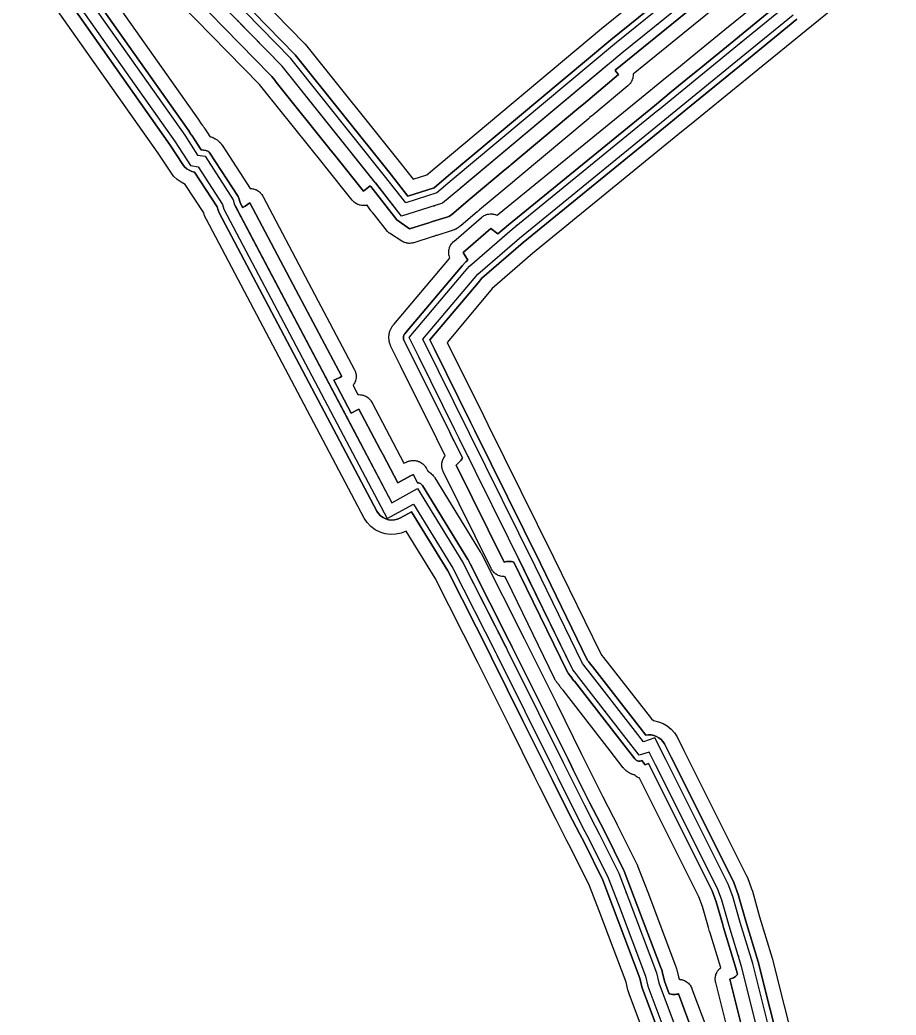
# Model space of a CAD drawing. Header units: inches. Extents: x 87989 to 118156, y 435697 to 451526.
# Drawn here: x 92624.7 to 92927.4, y 437297.8 to 437641.6 of the extents above; entities that cross this region are included whole.
import ezdxf

# ---------------------------------------------------------------- set-up
doc = ezdxf.new("R2010")
doc.units = ezdxf.units.IN
doc.header["$MEASUREMENT"] = 0
for name, color, linetype, true_color in [('As_waterkering_BWK', 7, 'Continuous', 0x7b8981), ('Beschermingszone_BWK', 7, 'Continuous', 0xcf890d), ('Grens_bebouwingsvrije_zone_BWK', 7, 'Continuous', 0x6789ae), ('Kernzone_BWK', 7, 'Continuous', 0xcb89af), ('Kunstwerken_BWK', 7, 'Continuous', 0xc78952), ('Referentiepunten_BWK', 7, 'Continuous', 0x178980)]:
    doc.layers.add(name, color=color, linetype=linetype, true_color=true_color)

msp = doc.modelspace()

# ---------------------------------------------------------------- linework, layer by layer
at = {"layer": 'As_waterkering_BWK'}
for points in [[(92911.0723, 437693.4834), (92832.6232, 437630.1156), (92776.6637, 437583.2842), (92770.7255, 437578.2487), (92756.538, 437573.765), (92747.5595, 437585.2686), (92715.2802, 437625.6176), (92657.7574, 437684.5241)], [(92633.71, 437669.72), (92681.6419, 437601.7254), (92686.0437, 437594.9259), (92688.6671, 437594.5071), (92698.4053, 437579.4782), (92698.876, 437577.728), (92753.248, 437474.8048), (92762.102, 437479.6641), (92777.7776, 437454.1392), (92792.6462, 437424.7638), (92793.0237, 437424.0093), (92803.875, 437402.148), (92812.3764, 437385.0191), (92814.07, 437381.58), (92819.726, 437370.282), (92823.463, 437363.036), (92824.82, 437360.41), (92831.56, 437346.81), (92835.07, 437337.69), (92844.6587, 437312.315), (92845.446, 437308.9083), (92864.6843, 437257.4991)], [(92886.7733, 437263.552), (92874.0061, 437314.5006), (92869.7, 437328.56), (92867.1498, 437337.5097), (92865.6909, 437341.448), (92844.2955, 437384.2292), (92842.0586, 437388.634), (92838.6852, 437387.5095), (92834.1898, 437393.336), (92817.8, 437414.41), (92817.072, 437415.271), (92816.42, 437416.19), (92815.7, 437417.09), (92799.1444, 437451.1025), (92776.4696, 437496.9785), (92774.973, 437500), (92762.506, 437525.173), (92759.18, 437531.89), (92778.464, 437554.69), (92780.0325, 437556.545), (92794.7433, 437569.3001), (92845.118, 437610.395), (92845.138, 437610.411), (92850.942, 437615.147), (92872.6307, 437632.8401), (92889.3293, 437646.4783)]]:
    msp.add_lwpolyline(points, dxfattribs=at)
at = {"layer": 'Beschermingszone_BWK'}
for points in [[(92639.707, 437673.3633), (92686.3105, 437607.2539), (92687.377, 437605.7383), (92687.4063, 437605.6992), (92687.4805, 437605.5859), (92687.5039, 437605.5508), (92687.7637, 437605.1484), (92687.8574, 437605.0508), (92687.9063, 437604.9961), (92688.0117, 437604.8633), (92688.1602, 437604.6719), (92688.2305, 437604.5742), (92688.2852, 437604.4922), (92688.3477, 437604.4023), (92688.3926, 437604.3359), (92688.4941, 437604.1719), (92688.5449, 437604.0898), (92688.6055, 437603.9766), (92689.4766, 437602.5977), (92690.3066, 437601.3047), (92690.5527, 437601.2422), (92690.584, 437601.2344), (92690.7461, 437601.1875), (92691.1426, 437601.0469), (92691.2852, 437600.9961), (92691.3359, 437600.9727), (92691.6387, 437600.8398), (92691.7363, 437600.793), (92691.8262, 437600.7461), (92692.1895, 437600.5508), (92692.2461, 437600.5195), (92692.3672, 437600.4414), (92692.6523, 437600.2578), (92692.8027, 437600.1484), (92693.1387, 437599.8867), (92693.2461, 437599.7969), (92693.2969, 437599.75), (92693.541, 437599.5273), (92693.6094, 437599.457), (92693.6855, 437599.3789), (92693.9668, 437599.0742), (92694, 437599.0352), (92694.0996, 437598.9141), (92694.3047, 437598.6484), (92694.3633, 437598.5703), (92694.4844, 437598.3984), (92694.5215, 437598.3438), (92694.541, 437598.3125), (92704.2344, 437583.3555), (92704.4102, 437583.3555), (92704.5645, 437583.3477), (92704.7285, 437583.332), (92704.8242, 437583.3164), (92705.2324, 437583.25), (92705.2988, 437583.2344), (92705.457, 437583.1992), (92705.625, 437583.1484), (92706.0273, 437583.0078), (92706.1602, 437582.957), (92706.3086, 437582.8906), (92706.4063, 437582.8398), (92706.7715, 437582.6367), (92706.8164, 437582.6133), (92706.9551, 437582.5273), (92707.0879, 437582.4297), (92707.1172, 437582.4102), (92707.4434, 437582.1523), (92707.541, 437582.0703), (92707.6602, 437581.957), (92707.7461, 437581.8672), (92708.0254, 437581.5586), (92708.0508, 437581.5313), (92708.1543, 437581.4023), (92708.25, 437581.2695), (92708.2773, 437581.2305), (92708.502, 437580.8789), (92708.5605, 437580.7813), (92708.6055, 437580.6992), (92724.4551, 437550.7148), (92740.2969, 437520.7266), (92740.3301, 437520.6641), (92740.3848, 437520.5469), (92740.543, 437520.1797), (92740.5547, 437520.1484), (92740.6133, 437519.9961), (92740.6602, 437519.8398), (92740.6699, 437519.8008), (92740.7676, 437519.4141), (92740.7949, 437519.293), (92740.8203, 437519.1289), (92740.834, 437519.0156), (92740.8672, 437518.6172), (92740.8711, 437518.5703), (92740.877, 437518.4063), (92740.8711, 437518.2305), (92740.8398, 437517.8203), (92740.8262, 437517.6797), (92740.7988, 437517.5195), (92740.7773, 437517.4258), (92740.6855, 437517.0352), (92740.668, 437516.9688), (92740.6211, 437516.8125), (92740.5625, 437516.6563), (92740.4063, 437516.2852), (92740.3418, 437516.1406), (92740.2637, 437515.9961), (92740.2227, 437515.9297), (92740.0117, 437515.5898), (92739.9668, 437515.5195), (92739.8711, 437515.3867), (92739.7832, 437515.2773), (92741.4512, 437512.1211), (92741.5352, 437512.1289), (92741.6133, 437512.1328), (92741.7773, 437512.1406), (92741.9297, 437512.1367), (92742.3281, 437512.1094), (92742.4961, 437512.0938), (92742.6563, 437512.0664), (92742.7109, 437512.0547), (92743.0957, 437511.9727), (92743.1992, 437511.9453), (92743.3574, 437511.8984), (92743.4707, 437511.8555), (92743.8379, 437511.7109), (92743.875, 437511.6953), (92744.0254, 437511.6289), (92744.1797, 437511.5469), (92744.5293, 437511.3398), (92744.6465, 437511.2656), (92744.7793, 437511.168), (92744.8516, 437511.1133), (92745.1543, 437510.8633), (92745.209, 437510.8164), (92745.3281, 437510.7031), (92745.4355, 437510.5898), (92745.6992, 437510.2891), (92745.8047, 437510.1641), (92745.8984, 437510.0313), (92745.9316, 437509.9766), (92746.1426, 437509.6445), (92746.1953, 437509.5586), (92746.2422, 437509.4766), (92757.3438, 437488.4609), (92757.3848, 437488.4805), (92757.5762, 437488.5742), (92757.6699, 437488.6172), (92758.4414, 437488.9609), (92758.498, 437488.9844), (92758.6387, 437489.0391), (92759.043, 437489.1797), (92759.207, 437489.2266), (92759.2402, 437489.2383), (92759.3945, 437489.2773), (92759.5215, 437489.3047), (92759.5977, 437489.3164), (92760.0039, 437489.3867), (92760.0898, 437489.3984), (92760.2539, 437489.4141), (92760.416, 437489.4219), (92760.8301, 437489.4219), (92760.9941, 437489.4141), (92761.1563, 437489.3984), (92761.2422, 437489.3867), (92761.6504, 437489.3164), (92761.7246, 437489.3047), (92761.8848, 437489.2656), (92762.0449, 437489.2188), (92762.4414, 437489.082), (92762.5859, 437489.0273), (92762.7344, 437488.9609), (92762.8203, 437488.9141), (92763.1836, 437488.7188), (92763.2422, 437488.6875), (92763.3809, 437488.5977), (92763.5215, 437488.5), (92763.8555, 437488.2383), (92763.9668, 437488.1445), (92764.0859, 437488.0352), (92764.1582, 437487.957), (92764.4375, 437487.6523), (92764.4766, 437487.6094), (92764.5801, 437487.4844), (92764.6836, 437487.3398), (92764.918, 437486.9805), (92764.9883, 437486.8672), (92765.0176, 437486.8125), (92765.623, 437485.7031), (92765.7266, 437485.6445), (92765.8867, 437485.5469), (92766.1738, 437485.3516), (92766.291, 437485.2656), (92766.3438, 437485.2266), (92766.6719, 437484.9609), (92766.7441, 437484.8984), (92766.8301, 437484.8203), (92767.0742, 437484.5859), (92767.1074, 437484.5508), (92767.2188, 437484.4336), (92767.498, 437484.1133), (92767.6016, 437483.9883), (92767.6309, 437483.9492), (92767.8301, 437483.6797), (92767.8926, 437483.5898), (92768.0117, 437483.4102), (92768.0664, 437483.3281), (92783.7422, 437457.8008), (92783.7695, 437457.7578), (92783.8242, 437457.6641), (92783.8457, 437457.625), (92783.9258, 437457.4805), (92783.9512, 437457.4375), (92784, 437457.3477), (92784.0234, 437457.3008), (92798.8984, 437427.9102), (92799.2891, 437427.1328), (92810.1445, 437405.2617), (92818.6523, 437388.1211), (92820.3398, 437384.6914), (92825.9668, 437373.4531), (92829.6836, 437366.2461), (92831.0566, 437363.5898), (92831.0742, 437363.5508), (92837.834, 437349.918), (92837.8574, 437349.8672), (92837.9063, 437349.7617), (92837.9297, 437349.707), (92838.0039, 437349.5391), (92838.0254, 437349.4883), (92838.0723, 437349.3789), (92838.0938, 437349.3242), (92841.6113, 437340.1836), (92851.207, 437314.7891), (92851.2344, 437314.7109), (92851.2891, 437314.5508), (92851.3145, 437314.4727), (92851.3926, 437314.2148), (92851.416, 437314.1367), (92851.459, 437313.9727), (92851.4785, 437313.8906), (92852.1621, 437310.9336), (92852.4648, 437310.125), (92852.5371, 437310.1211), (92852.6992, 437310.1055), (92852.75, 437310.0977), (92853.1543, 437310.0352), (92853.2637, 437310.0156), (92853.4238, 437309.9805), (92853.5508, 437309.9414), (92853.9375, 437309.8164), (92853.9668, 437309.8047), (92854.1211, 437309.7461), (92854.2695, 437309.6797), (92854.3145, 437309.6563), (92854.6758, 437309.4688), (92854.7754, 437309.4141), (92854.9141, 437309.3281), (92855.0215, 437309.2539), (92855.3477, 437309.0117), (92855.373, 437308.9883), (92855.5, 437308.8867), (92855.6191, 437308.7734), (92855.6543, 437308.7383), (92855.9355, 437308.4453), (92856.0137, 437308.3633), (92856.1172, 437308.2344), (92856.1934, 437308.1289), (92856.4258, 437307.793), (92856.4434, 437307.7656), (92856.5313, 437307.6289), (92856.6074, 437307.4844), (92856.627, 437307.4414), (92856.8008, 437307.0742), (92856.8496, 437306.9648), (92856.8809, 437306.8828), (92869.4512, 437273.2891)], [(92858.4844, 437288.3359), (92852.1973, 437305.1328), (92852.0859, 437305.082), (92851.9727, 437305.0313), (92851.5488, 437304.9375), (92851.0898, 437304.832), (92850.6191, 437304.8359), (92850.1211, 437304.8359), (92849.6387, 437304.9531), (92849.1406, 437305.0703), (92848.9883, 437305.1523), (92847.3652, 437309.4883), (92846.6074, 437312.7656), (92846.5293, 437313.0234), (92846.0137, 437314.3867), (92836.9395, 437338.4023), (92833.4258, 437347.5273), (92833.3516, 437347.6992), (92826.6035, 437361.3125), (92825.2402, 437363.9531), (92822.7285, 437368.8242), (92821.5098, 437371.1875), (92815.8613, 437382.4687), (92815.209, 437383.7969), (92814.1699, 437385.9062), (92809.1367, 437396.0469), (92805.666, 437403.0391), (92794.8145, 437424.9023), (92794.4336, 437425.6641), (92793.7598, 437426.9922), (92780.2344, 437453.7148), (92779.5625, 437455.043), (92779.4824, 437455.1875), (92763.8066, 437480.7109), (92763.6055, 437480.9844), (92763.3633, 437481.2187), (92763.084, 437481.4063), (92762.7754, 437481.5469), (92762.4492, 437481.6328), (92762.1152, 437481.6641), (92760.623, 437484.4297), (92760.4688, 437484.3906), (92759.6973, 437484.0469), (92755.2969, 437481.6328), (92750.1875, 437491.3047), (92749.2188, 437493.1367), (92741.8203, 437507.1406), (92741.3691, 437506.8984), (92739.1738, 437505.7266), (92733.1797, 437517.0742), (92735.1797, 437518.0508), (92735.7695, 437518.3398), (92735.877, 437518.3906), (92720.0352, 437548.3789), (92704.1855, 437578.3633), (92702.5195, 437577.2891), (92701.6621, 437576.7344), (92700.75, 437578.4648), (92700.3359, 437579.9961), (92700.2324, 437580.293), (92700.084, 437580.5664), (92690.3457, 437595.5938), (92690.1426, 437595.8555), (92689.9004, 437596.082), (92689.623, 437596.2656), (92689.3203, 437596.3984), (92688.998, 437596.4805), (92687.291, 437596.7539), (92687.0996, 437597.0508), (92685.2598, 437599.9102), (92684.25, 437601.5117), (92684.2148, 437601.5898), (92684.1641, 437601.6641), (92684.1113, 437601.7383), (92684.0449, 437601.8047), (92683.9746, 437601.8711), (92683.8984, 437601.9219), (92683.3203, 437602.8125), (92683.2773, 437602.8789), (92682.2227, 437604.3711), (92635.3926, 437670.8047)], [(92865.3184, 437646.2344), (92836.5352, 437622.8281), (92836.5391, 437622.7109), (92836.543, 437622.5977), (92836.5371, 437622.4336), (92836.5254, 437622.3008), (92836.4746, 437621.8711), (92836.4453, 437621.6953), (92836.4082, 437621.5352), (92836.3906, 437621.4766), (92836.2734, 437621.0742), (92836.2422, 437620.9805), (92836.1855, 437620.8281), (92836.1211, 437620.6836), (92835.9355, 437620.3047), (92835.8574, 437620.1602), (92835.7695, 437620.0195), (92835.7207, 437619.9492), (92835.4766, 437619.6094), (92835.4316, 437619.5508), (92835.3281, 437619.4219), (92835.209, 437619.2969), (92834.9063, 437619), (92834.7988, 437618.8984), (92834.7559, 437618.8594), (92822.6055, 437608.6914), (92822.5234, 437608.625), (92822.4668, 437608.5859), (92822.2285, 437608.4102), (92821.5293, 437607.8516), (92821.4961, 437607.8125), (92821.3809, 437607.6914), (92821.2695, 437607.5859), (92821.0645, 437607.4023), (92821.0176, 437607.3633), (92797.1289, 437587.3711), (92795.7734, 437586.2461), (92795.5996, 437586.0938), (92795.5527, 437586.0508), (92783.4609, 437575.9336), (92783.377, 437575.8672), (92783.2891, 437575.8008), (92783.0703, 437575.6484), (92782.8691, 437575.4453), (92782.748, 437575.332), (92782.7168, 437575.3047), (92777.1836, 437570.6133), (92777.1172, 437570.5586), (92776.9824, 437570.4531), (92776.9551, 437570.4297), (92776.916, 437570.4023), (92776.3867, 437570.0117), (92776.293, 437569.9453), (92776.25, 437569.918), (92775.9746, 437569.7422), (92775.877, 437569.6836), (92775.832, 437569.6563), (92775.2559, 437569.3398), (92775.1563, 437569.2891), (92775.1094, 437569.2656), (92774.8125, 437569.125), (92774.709, 437569.082), (92774.6621, 437569.0625), (92774.0488, 437568.8242), (92773.9707, 437568.793), (92773.8027, 437568.7344), (92773.7383, 437568.7148), (92768.7949, 437567.1523), (92768.6895, 437567.1211), (92768.6367, 437567.1094), (92768.4258, 437567.0586), (92767.6602, 437566.7969), (92767.5566, 437566.7617), (92767.5059, 437566.7422), (92760.7969, 437564.625), (92760.6914, 437564.5938), (92760.5898, 437564.5664), (92760.1699, 437564.4727), (92760.1113, 437564.4609), (92759.9512, 437564.4336), (92759.7871, 437564.418), (92759.7441, 437564.418), (92759.3145, 437564.3945), (92759.1953, 437564.3945), (92759.0313, 437564.3984), (92758.8848, 437564.4141), (92758.4492, 437564.4648), (92758.2813, 437564.4961), (92758.1211, 437564.5313), (92758.0371, 437564.5547), (92757.627, 437564.6797), (92757.5527, 437564.7031), (92757.4004, 437564.7617), (92757.2402, 437564.8359), (92756.8438, 437565.0352), (92756.7227, 437565.1016), (92756.627, 437565.1602), (92752.3438, 437567.8984), (92752.3008, 437567.9258), (92752.168, 437568.0195), (92752.041, 437568.125), (92751.9219, 437568.2344), (92751.8086, 437568.3555), (92751.7324, 437568.4453), (92747.1543, 437574.2031), (92746.4844, 437575.043), (92745.9824, 437575.6758), (92745.957, 437575.707), (92745.8828, 437575.8086), (92744.6426, 437577.5898), (92744.5801, 437577.5742), (92744.4219, 437577.5352), (92744.2559, 437577.5078), (92743.8594, 437577.457), (92743.707, 437577.4453), (92743.543, 437577.4375), (92743.4668, 437577.4414), (92743.0742, 437577.4531), (92742.9863, 437577.457), (92742.8242, 437577.4727), (92742.6836, 437577.4961), (92742.2871, 437577.5703), (92742.1172, 437577.6094), (92741.9609, 437577.6563), (92741.918, 437577.6719), (92741.5488, 437577.8047), (92741.4375, 437577.8477), (92741.2891, 437577.9141), (92741.1914, 437577.9648), (92740.8457, 437578.1563), (92740.8008, 437578.1797), (92740.6621, 437578.2656), (92740.5234, 437578.3672), (92740.207, 437578.6133), (92740.0918, 437578.707), (92739.9727, 437578.8203), (92739.916, 437578.875), (92739.6465, 437579.1641), (92739.5918, 437579.2266), (92739.5195, 437579.3125), (92729.8945, 437591.3398), (92729.6074, 437591.7031), (92708.8906, 437617.5977), (92707.5332, 437619.2383), (92663.168, 437664.668)], [(92870.8574, 437285.9297), (92865.0723, 437309.0078), (92865.0469, 437309.1289), (92865.0293, 437309.2188), (92864.9629, 437309.6406), (92864.9512, 437309.7109), (92864.9355, 437309.875), (92864.9297, 437310.0508), (92864.9355, 437310.4922), (92864.9395, 437310.6289), (92864.9551, 437310.7891), (92864.9766, 437310.9141), (92865.0527, 437311.3359), (92865.0586, 437311.3711), (92865.0957, 437311.5313), (92865.1445, 437311.6875), (92865.1641, 437311.7461), (92865.3125, 437312.1484), (92865.3496, 437312.2422), (92865.416, 437312.3906), (92865.4922, 437312.5313), (92865.7051, 437312.9023), (92865.793, 437313.043), (92865.8887, 437313.1758), (92865.9492, 437313.2539), (92866.2227, 437313.5781), (92866.2637, 437313.6289), (92866.377, 437313.75), (92866.4961, 437313.8594), (92866.5215, 437313.8828), (92866.8008, 437314.1211), (92862.9941, 437326.5508), (92862.9805, 437326.5977), (92862.5605, 437328.0742), (92860.4922, 437335.332), (92859.2598, 437338.6602), (92838.7773, 437379.5977), (92838.6191, 437379.6719), (92838.5879, 437379.6875), (92838.2266, 437379.8711), (92838.1152, 437379.9336), (92837.9766, 437380.0195), (92837.8711, 437380.0898), (92837.5469, 437380.332), (92837.5176, 437380.3555), (92837.3926, 437380.457), (92837.2715, 437380.5703), (92837.2344, 437380.6094), (92837.1641, 437380.6836), (92837.0176, 437380.7148), (92836.9121, 437380.7422), (92836.8301, 437380.7656), (92836.4609, 437380.8789), (92836.3867, 437380.9023), (92836.2793, 437380.9414), (92835.9922, 437381.0547), (92835.9473, 437381.0703), (92835.8145, 437381.1289), (92835.459, 437381.3008), (92835.3008, 437381.3867), (92835.0313, 437381.543), (92834.9004, 437381.625), (92834.8672, 437381.6484), (92834.5508, 437381.8672), (92834.4512, 437381.9414), (92834.3965, 437381.9844), (92834.1563, 437382.1758), (92834.084, 437382.2383), (92834.0117, 437382.3047), (92833.7324, 437382.5703), (92833.6855, 437382.6172), (92833.5977, 437382.707), (92833.3906, 437382.9375), (92833.3672, 437382.9648), (92833.3262, 437383.0117), (92833.2031, 437383.1563), (92833.1426, 437383.2344), (92828.6563, 437389.0508), (92812.3672, 437409.9922), (92811.7266, 437410.75), (92811.6934, 437410.793), (92811.627, 437410.875), (92811.5938, 437410.918), (92811.4863, 437411.0547), (92811.457, 437411.0938), (92811.3945, 437411.1758), (92811.3633, 437411.2188), (92810.8281, 437411.9766), (92810.2344, 437412.7188), (92810.2031, 437412.7578), (92810.1758, 437412.793), (92810.0645, 437412.9453), (92810.0098, 437413.0195), (92809.832, 437413.2813), (92809.7637, 437413.3867), (92809.6211, 437413.625), (92809.5957, 437413.668), (92809.5527, 437413.7461), (92809.4863, 437413.8672), (92809.4648, 437413.9063), (92809.4258, 437413.9883), (92809.4082, 437414.0195), (92792.8633, 437448.0117), (92792.2461, 437449.2383), (92792.0859, 437449.2344), (92791.9492, 437449.2383), (92791.5293, 437449.2617), (92791.3535, 437449.2773), (92791.1934, 437449.3047), (92791.1406, 437449.3164), (92790.7441, 437449.4023), (92790.6367, 437449.4297), (92790.4805, 437449.4766), (92790.3555, 437449.5234), (92789.9785, 437449.6719), (92789.9492, 437449.6875), (92789.8008, 437449.7539), (92789.6563, 437449.832), (92789.6152, 437449.8555), (92789.2676, 437450.0625), (92789.1699, 437450.125), (92789.0371, 437450.2227), (92788.9375, 437450.3008), (92788.6289, 437450.5664), (92788.6016, 437450.5898), (92788.4824, 437450.6992), (92788.3691, 437450.8203), (92788.3418, 437450.8516), (92788.0801, 437451.1602), (92788.0039, 437451.2578), (92787.9082, 437451.3906), (92787.8438, 437451.4922), (92787.6348, 437451.8398), (92787.6133, 437451.875), (92787.5371, 437452.0195), (92770.959, 437485.5625), (92770.8906, 437485.7109), (92770.877, 437485.7422), (92770.7305, 437486.1133), (92770.6855, 437486.2344), (92770.6367, 437486.3906), (92770.6133, 437486.4922), (92770.5254, 437486.8828), (92770.5137, 437486.9375), (92770.4863, 437487.1016), (92770.4707, 437487.2695), (92770.4453, 437487.6719), (92770.4473, 437487.9883), (92770.4531, 437488.0703), (92770.4941, 437488.4688), (92770.502, 437488.5469), (92770.5293, 437488.707), (92770.5645, 437488.8594), (92770.668, 437489.25), (92770.7148, 437489.4102), (92770.7734, 437489.5625), (92770.7988, 437489.6211), (92770.9609, 437489.9844), (92771.002, 437490.0742), (92771.0801, 437490.2188), (92771.1504, 437490.3359), (92771.377, 437490.6797), (92771.4785, 437490.8242), (92771.582, 437490.9531), (92771.6152, 437490.9883), (92770.1953, 437493.875), (92769.3652, 437495.5508), (92768.6992, 437496.8945), (92756.2324, 437522.0664), (92752.9063, 437528.7852), (92752.8633, 437528.8789), (92752.7793, 437529.0664), (92752.7539, 437529.125), (92752.7383, 437529.1641), (92752.6172, 437529.4688), (92752.5742, 437529.5859), (92752.5488, 437529.6641), (92752.4277, 437530.0625), (92752.4063, 437530.1406), (92752.377, 437530.2617), (92752.3066, 437530.5859), (92752.3008, 437530.6211), (92752.2734, 437530.7852), (92752.2188, 437531.1992), (92752.2051, 437531.3555), (92752.2012, 437531.4063), (92752.1875, 437531.7383), (92752.1836, 437531.8516), (92752.1855, 437531.9453), (92752.2012, 437532.3594), (92752.2051, 437532.4297), (92752.2168, 437532.5625), (92752.2598, 437532.9063), (92752.2891, 437533.0898), (92752.373, 437533.5039), (92752.4082, 437533.6445), (92752.4238, 437533.7031), (92752.5176, 437534.0195), (92752.5488, 437534.1211), (92752.584, 437534.2188), (92752.7324, 437534.6016), (92752.7559, 437534.6602), (92752.8164, 437534.793), (92752.9629, 437535.0977), (92753.0508, 437535.2617), (92753.2695, 437535.6289), (92753.3418, 437535.7461), (92753.3809, 437535.8008), (92753.5723, 437536.0742), (92753.6328, 437536.1523), (92753.7656, 437536.3242), (92753.832, 437536.4062), (92773.1191, 437559.2109), (92773.2305, 437559.3398), (92773.1895, 437559.4336), (92773.1328, 437559.5859), (92773.0898, 437559.7187), (92772.9727, 437560.1484), (92772.9316, 437560.3164), (92772.9063, 437560.4805), (92772.8965, 437560.5625), (92772.8535, 437560.9922), (92772.8477, 437561.0742), (92772.8418, 437561.2383), (92772.8477, 437561.4023), (92772.8496, 437561.4258), (92772.8828, 437561.8594), (92772.8965, 437561.9961), (92772.9219, 437562.1563), (92772.9531, 437562.2852), (92773.0586, 437562.707), (92773.0664, 437562.7344), (92773.1152, 437562.8906), (92773.1719, 437563.043), (92773.2012, 437563.1133), (92773.3789, 437563.5078), (92773.418, 437563.5898), (92773.4941, 437563.7344), (92773.5859, 437563.8789), (92773.834, 437564.2461), (92773.9199, 437564.3633), (92774.0234, 437564.4883), (92774.1074, 437564.582), (92774.4082, 437564.8906), (92774.4355, 437564.918), (92774.5605, 437565.0352), (92784.1797, 437573.375), (92784.2949, 437573.4727), (92784.3633, 437573.5195), (92784.7109, 437573.7695), (92784.7754, 437573.8125), (92784.9141, 437573.9023), (92785.0684, 437573.9805), (92785.4609, 437574.1719), (92785.5918, 437574.2305), (92785.7461, 437574.2891), (92785.8594, 437574.3242), (92786.2695, 437574.4414), (92786.3125, 437574.4531), (92786.4707, 437574.4922), (92786.6328, 437574.5156), (92786.6895, 437574.5234), (92787.1133, 437574.5703), (92787.2188, 437574.5781), (92787.3828, 437574.5859), (92787.5391, 437574.5781), (92787.9688, 437574.5547), (92788.1348, 437574.5352), (92788.2969, 437574.5117), (92788.3867, 437574.4922), (92788.8027, 437574.3906), (92788.8711, 437574.375), (92789.0273, 437574.3281), (92789.1934, 437574.2617), (92789.5879, 437574.0938), (92790.1719, 437574.6016), (92790.2012, 437574.625), (92790.2754, 437574.6875), (92790.3047, 437574.7109), (92840.7168, 437615.8398), (92846.5176, 437620.5703), (92852.8906, 437625.7695), (92856.2051, 437628.4727), (92868.2051, 437638.2617), (92884.9063, 437651.9023)], [(92690.2578, 437644.0859), (92711.1816, 437622.6562), (92711.5313, 437622.3008), (92711.6934, 437622.0977), (92712.7813, 437620.7383), (92713.252, 437620.1484), (92732.2383, 437596.4141), (92733.5117, 437594.8242), (92733.8008, 437594.4648), (92743.4238, 437582.4336), (92745.7598, 437584.3164), (92745.9902, 437584.0273), (92754.9609, 437572.5352), (92759.291, 437569.3906), (92766, 437571.5117), (92767.291, 437571.9219), (92772.2324, 437573.4805), (92772.8438, 437573.7188), (92773.4199, 437574.0352), (92773.9492, 437574.4258), (92779.4824, 437579.1172), (92780.252, 437579.7656), (92792.3418, 437589.8867), (92793.9238, 437591.2109), (92794.2598, 437591.4922), (92817.8066, 437611.1953), (92819.3965, 437612.5273), (92831.5449, 437622.6953), (92830.7109, 437623.7109), (92830.3203, 437624.2188), (92862.1602, 437650.1094)], [(92888.0664, 437648.0273), (92871.3652, 437634.3906), (92859.3652, 437624.6016), (92856.0645, 437621.9063), (92849.6777, 437616.6953), (92843.8789, 437611.9648), (92793.457, 437570.832), (92789.8555, 437567.7109), (92787.4395, 437569.5859), (92777.8418, 437561.2617), (92779.4023, 437558.6445), (92778.7227, 437558.0547), (92778.5059, 437557.8359), (92777.5527, 437556.7109), (92776.9375, 437555.9805), (92758.6133, 437534.3164), (92757.6504, 437533.1797), (92757.459, 437532.9102), (92757.3145, 437532.6094), (92757.2207, 437532.293), (92757.1816, 437531.9648), (92757.1973, 437531.6328), (92757.2656, 437531.3086), (92757.3887, 437531.0039), (92760.7129, 437524.2852), (92773.1816, 437499.1133), (92773.8457, 437497.7695), (92774.6777, 437496.0898), (92774.9219, 437495.5938), (92777.5625, 437490.2539), (92777.5371, 437490.1875), (92777.3594, 437489.8437), (92777.1855, 437489.5156), (92776.9707, 437489.2109), (92775.4414, 437487.7734), (92792.0195, 437454.2344), (92792.3594, 437454.3594), (92792.7773, 437454.457), (92793.2051, 437454.4883), (92793.6504, 437454.5195), (92794.0957, 437454.4805), (92794.5527, 437454.4414), (92794.9961, 437454.3242), (92795.3711, 437454.2227), (92797.3496, 437450.2227), (92813.9023, 437416.2148), (92813.9688, 437416.0898), (92814.1387, 437415.8398), (92814.8223, 437414.9844), (92815.4414, 437414.1133), (92815.5449, 437413.9805), (92816.2344, 437413.1641), (92816.2715, 437413.1172), (92832.6094, 437392.1094), (92837.1016, 437386.2891), (92837.3086, 437386.0586), (92837.5488, 437385.8633), (92837.8145, 437385.707), (92838.1016, 437385.5977), (92838.4023, 437385.5313), (92838.7109, 437385.5078), (92839.0176, 437385.5391), (92839.3184, 437385.6133), (92839.5117, 437385.6758), (92840.6895, 437384.2188), (92841.8457, 437384.6367), (92842.5098, 437383.3281), (92842.9805, 437382.3867), (92863.8535, 437340.6523), (92865.248, 437336.8867), (92867.3691, 437329.4453), (92867.7813, 437327.9922), (92872.0781, 437313.9648), (92872.6055, 437311.8633), (92872.5078, 437311.7148), (92872.2188, 437311.418), (92871.9336, 437311.1289), (92871.5977, 437310.9023), (92871.2754, 437310.6875), (92870.918, 437310.5352), (92870.5781, 437310.3906), (92870.2207, 437310.3086), (92869.9238, 437310.2266), (92875.707, 437287.1445)]]:
    msp.add_lwpolyline(points, dxfattribs=at)
for points in [[(92665.6467, 437692.1894, 0), (92723.1503, 437633.3028, 0), (92723.8698, 437632.4893, 0), (92756.1899, 437592.0885, 0), (92760.5085, 437586.556, 0), (92765.2997, 437588.0702, 0), (92769.5767, 437591.6969, 0), (92825.6373, 437638.612, 0), (92902.683, 437700.8472, 0)], [(92906.4963, 437697.5, 0), (92828.8127, 437634.75, 0), (92772.798, 437587.8729, 0), (92767.766, 437583.6059, 0), (92758.7037, 437580.742, 0), (92752.267, 437588.9885, 0), (92719.7692, 437629.5877, 0), (92662.0607, 437688.7052, 0)], [(92628.6693, 437666.4754, 0), (92676.6696, 437598.3653, 0), (92681.007, 437591.6653, 0), (92681.6139, 437590.879, 0), (92682.3423, 437590.2037, 0), (92683.1721, 437589.6577, 0), (92684.0806, 437589.2562, 0), (92685.0429, 437589.0102, 0), (92692.8565, 437577.0079, 0), (92693.1599, 437575.9227, 0), (92693.5708, 437574.9253, 0), (92747.9973, 437471.9035, 0), (92748.5796, 437471.037, 0), (92749.3032, 437470.2846, 0), (92750.1464, 437469.6691, 0), (92751.0834, 437469.209, 0), (92752.0861, 437468.9184, 0), (92753.124, 437468.806, 0), (92754.1656, 437468.8753, 0), (92755.1794, 437469.1241, 0), (92756.1348, 437469.5449, 0), (92759.9795, 437471.655, 0), (92772.5357, 437451.2095, 0), (92787.2866, 437422.0667, 0), (92787.6536, 437421.3332, 0), (92798.5006, 437399.4805, 0), (92806.9978, 437382.36, 0), (92808.696, 437378.9116, 0), (92814.3771, 437367.5639, 0), (92818.1315, 437360.2837, 0), (92819.4668, 437357.7006, 0), (92826.0604, 437344.3951, 0), (92829.4639, 437335.552, 0), (92838.9035, 437310.5712, 0), (92839.6, 437307.5573, 0), (92839.8265, 437306.8054, 0), (92858.5092, 437256.8811, 0)], [(92853.3633, 437256.3661, 0), (92835.1437, 437305.053, 0), (92834.7285, 437306.4314, 0), (92834.1076, 437309.1181, 0), (92824.7921, 437333.7703, 0), (92821.4774, 437342.3827, 0), (92815.0051, 437355.4424, 0), (92813.6886, 437357.99, 0), (92809.9197, 437365.2989, 0), (92804.2177, 437376.688, 0), (92802.5156, 437380.1441, 0), (92794.0219, 437397.2575, 0), (92783.1785, 437419.1031, 0), (92782.8203, 437419.8191, 0), (92768.1674, 437448.768, 0), (92758.1956, 437465.0054, 0), (92756.4619, 437464.3004, 0), (92754.6334, 437463.9009, 0), (92752.7636, 437463.8187, 0), (92750.9071, 437464.056, 0), (92749.1182, 437464.6059, 0), (92747.449, 437465.4525, 0), (92745.9483, 437466.5709, 0), (92744.6601, 437467.9286, 0), (92743.6218, 437469.4858, 0), (92689.1498, 437572.5898, 0), (92688.5394, 437573.9657, 0), (92688.243, 437574.91, 0), (92681.8583, 437584.7866, 0), (92680.3671, 437585.5176, 0), (92679.0073, 437586.4711, 0), (92677.8119, 437587.6239, 0), (92676.8098, 437588.9481, 0), (92672.5261, 437595.5652, 0), (92624.7194, 437663.3822, 0)], [(92927.3828, 437663.2833, 0), (92896.2805, 437637.953, 0), (92879.5865, 437624.3185, 0), (92857.8959, 437606.6239, 0), (92852.0408, 437601.8467, 0), (92801.8246, 437560.8809, 0), (92787.8822, 437548.792, 0), (92786.8632, 437547.587, 0), (92772.323, 437530.1363, 0), (92784.8302, 437504.8822, 0), (92786.3288, 437501.8567, 0), (92809.0203, 437455.9466, 0), (92825.2254, 437422.7753, 0), (92825.7733, 437422.0168, 0), (92826.3415, 437421.3377, 0), (92842.8859, 437400.0723, 0), (92843.6386, 437399.4958, 0), (92845.3016, 437399.1329, 0), (92846.8873, 437398.5144, 0), (92848.3568, 437397.6555, 0), (92849.6738, 437396.5774, 0), (92850.8061, 437395.3066, 0), (92851.7257, 437393.8743, 0), (92854.1185, 437389.1797, 0), (92875.5292, 437346.3683, 0), (92876.0059, 437345.2691, 0), (92877.4648, 437341.3308, 0), (92877.7287, 437340.5242, 0), (92880.2493, 437331.6782, 0), (92884.6001, 437317.4482, 0), (92896.8646, 437268.5354, 0)], [(92892.2777, 437266.2702, 0), (92879.7846, 437316.1084, 0), (92875.4542, 437330.2608, 0), (92872.8481, 437339.374, 0), (92871.3173, 437343.5323, 0), (92871.0572, 437344.1318, 0), (92849.6535, 437386.9295, 0), (92847.3316, 437391.4924, 0), (92846.8183, 437392.2858, 0), (92846.1865, 437392.9885, 0), (92845.4519, 437393.5829, 0), (92844.6328, 437394.0541, 0), (92843.7497, 437394.3904, 0), (92842.8246, 437394.5834, 0), (92841.8807, 437394.6282, 0), (92840.9415, 437394.5238, 0), (92838.9332, 437397.0103, 0), (92822.459, 437418.1887, 0), (92821.8182, 437418.9505, 0), (92821.2094, 437419.8, 0), (92820.8025, 437420.3166, 0), (92804.5313, 437453.7447, 0), (92781.8474, 437499.6393, 0), (92780.3497, 437502.663, 0), (92767.8828, 437527.8356, 0), (92766.3047, 437531.0227, 0), (92783.0454, 437550.8156, 0), (92784.3141, 437552.3161, 0), (92798.6058, 437564.7078, 0), (92848.8986, 437605.7359, 0), (92854.735, 437610.498, 0), (92876.4248, 437628.1919, 0), (92893.1209, 437641.8281, 0)]]:
    msp.add_polyline3d(points, dxfattribs=at)
at = {"layer": 'Grens_bebouwingsvrije_zone_BWK'}
for points in [[(92908.0216, 437696.1611), (92830.0827, 437633.2054), (92774.0866, 437586.3434), (92768.7525, 437581.8201), (92757.9818, 437578.4163), (92750.6979, 437587.7486), (92718.2802, 437628.2708), (92660.6263, 437687.3115)], [(92630.3435, 437667.5531), (92678.3271, 437599.4853), (92683.654, 437591.2568), (92686.2784, 437590.8378), (92694.7061, 437577.8313), (92695.1298, 437576.256), (92751.6096, 437469.3428), (92760.687, 437474.3247), (92774.283, 437452.186), (92789.0731, 437422.9657), (92789.4436, 437422.2252), (92808.7907, 437383.2463), (92810.4873, 437379.8011), (92816.1599, 437368.4699), (92819.9087, 437361.2011), (92821.251, 437358.6036), (92827.8936, 437345.2001), (92831.3326, 437336.2647), (92840.8219, 437311.1525), (92841.6078, 437307.752), (92860.5676, 437257.0871)], [(92890.4429, 437265.3641), (92877.8611, 437315.5732), (92873.5361, 437329.6939), (92870.9544, 437338.7544), (92869.366, 437343.0421), (92847.8675, 437386.0294), (92844.0642, 437393.5189), (92840.1162, 437392.2029), (92837.3521, 437395.7856), (92820.9073, 437416.9302), (92820.2361, 437417.724), (92819.6156, 437418.5987), (92819.1017, 437419.241), (92802.7357, 437452.864), (92780.0548, 437498.7524), (92763.9299, 437531.3119), (92782.8868, 437553.7256), (92797.3183, 437566.2386), (92875.1601, 437629.7413), (92891.857, 437643.3782)]]:
    msp.add_lwpolyline(points, dxfattribs=at)
at = {"layer": 'Kernzone_BWK'}
for points in [[(92662.0625, 437688.707), (92719.7695, 437629.5859), (92752.2656, 437588.9883), (92758.7031, 437580.7422), (92767.7656, 437583.6055), (92772.7969, 437587.8711), (92828.8125, 437634.75), (92906.4961, 437697.5)], [(92635.3945, 437670.8047), (92682.2227, 437604.3711), (92683.2773, 437602.8789), (92683.3203, 437602.8125), (92683.8984, 437601.9219), (92683.9727, 437601.8711), (92684.043, 437601.8047), (92684.1094, 437601.7383), (92684.1641, 437601.6641), (92684.2148, 437601.5898), (92684.25, 437601.5117), (92685.2617, 437599.9102), (92687.1016, 437597.0508), (92687.293, 437596.7539), (92689, 437596.4805), (92689.3203, 437596.3984), (92689.6211, 437596.2656), (92689.8984, 437596.082), (92690.1445, 437595.8555), (92690.3438, 437595.5938), (92700.082, 437580.5664), (92700.2305, 437580.293), (92700.3359, 437579.9961), (92700.75, 437578.4648), (92701.6641, 437576.7344), (92702.5195, 437577.2891), (92704.1836, 437578.3633), (92720.0352, 437548.3789), (92735.875, 437518.3906), (92735.7695, 437518.3398), (92735.1797, 437518.0508), (92733.1797, 437517.0742), (92739.1758, 437505.7266), (92741.3711, 437506.8984), (92741.8203, 437507.1406), (92749.2188, 437493.1367), (92750.1875, 437491.3047), (92755.2969, 437481.6328), (92759.6953, 437484.0469), (92760.4688, 437484.3906), (92760.625, 437484.4297), (92762.1172, 437481.6641), (92762.4492, 437481.6328), (92762.7773, 437481.5469), (92763.082, 437481.4063), (92763.3633, 437481.2187), (92763.6055, 437480.9844), (92763.8047, 437480.7109), (92779.4805, 437455.1875), (92779.5625, 437455.043), (92780.2344, 437453.7148), (92793.7578, 437426.9922), (92794.4336, 437425.6641), (92794.8125, 437424.9023), (92805.668, 437403.0391), (92809.1367, 437396.0469), (92814.168, 437385.9062), (92815.207, 437383.7969), (92815.8594, 437382.4687), (92821.5078, 437371.1875), (92822.7305, 437368.8242), (92825.2383, 437363.9531), (92826.6055, 437361.3125), (92833.3516, 437347.6992), (92833.4258, 437347.5273), (92836.9375, 437338.4023), (92846.0156, 437314.3867), (92846.5313, 437313.0234), (92846.6055, 437312.7656), (92847.3633, 437309.4883), (92848.9883, 437305.1523), (92849.1406, 437305.0703), (92849.6367, 437304.9531), (92850.1211, 437304.8359), (92850.6172, 437304.8359), (92851.0898, 437304.832), (92851.5508, 437304.9375), (92851.9727, 437305.0313), (92852.0859, 437305.082), (92852.1992, 437305.1328), (92858.4844, 437288.3359)], [(92858.5078, 437256.8828), (92839.8281, 437306.8047), (92839.6016, 437307.5586), (92838.9023, 437310.5703), (92829.4648, 437335.5508), (92826.0586, 437344.3945), (92819.4688, 437357.6992), (92818.1328, 437360.2852), (92814.3789, 437367.5625), (92808.6953, 437378.9102), (92806.9961, 437382.3594), (92798.5, 437399.4805), (92787.6523, 437421.332), (92787.2852, 437422.0664), (92772.5352, 437451.2109), (92759.9805, 437471.6563), (92756.1367, 437469.543), (92755.1797, 437469.125), (92754.1641, 437468.875), (92753.125, 437468.8047), (92752.0859, 437468.918), (92751.082, 437469.2109), (92750.1445, 437469.668), (92749.3047, 437470.2852), (92748.5781, 437471.0352), (92747.9961, 437471.9023), (92693.5703, 437574.9258), (92693.1602, 437575.9219), (92692.8555, 437577.0078), (92685.043, 437589.0117), (92684.082, 437589.2578), (92683.1719, 437589.6563), (92682.3438, 437590.2031), (92681.6133, 437590.8789), (92681.0078, 437591.6641), (92676.668, 437598.3672), (92628.668, 437666.4766)], [(92862.1602, 437650.1094), (92830.3203, 437624.2188), (92830.7109, 437623.7109), (92831.5469, 437622.6953), (92819.3984, 437612.5273), (92817.8086, 437611.1953), (92794.2617, 437591.4922), (92793.9258, 437591.2109), (92792.3438, 437589.8867), (92780.25, 437579.7656), (92779.4844, 437579.1172), (92773.9492, 437574.4258), (92773.4219, 437574.0352), (92772.8438, 437573.7188), (92772.2305, 437573.4805), (92767.2891, 437571.9219), (92766, 437571.5117), (92759.2891, 437569.3906), (92754.9609, 437572.5352), (92745.9883, 437584.0273), (92745.7578, 437584.3164), (92743.4219, 437582.4336), (92733.8008, 437594.4648), (92733.5117, 437594.8242), (92732.2383, 437596.4141), (92713.2539, 437620.1484), (92712.7813, 437620.7383), (92711.6953, 437622.0977), (92711.5313, 437622.3008), (92711.1797, 437622.6562), (92690.2578, 437644.0859)], [(92875.707, 437287.1445), (92869.9219, 437310.2266), (92870.2188, 437310.3086), (92870.5781, 437310.3906), (92870.918, 437310.5352), (92871.2734, 437310.6875), (92871.5977, 437310.9023), (92871.9336, 437311.1289), (92872.2188, 437311.418), (92872.5078, 437311.7148), (92872.6055, 437311.8633), (92872.0781, 437313.9648), (92867.7813, 437327.9922), (92867.3672, 437329.4453), (92865.2461, 437336.8867), (92863.8516, 437340.6523), (92842.9805, 437382.3867), (92842.5078, 437383.3281), (92841.8477, 437384.6367), (92840.6914, 437384.2188), (92839.5117, 437385.6758), (92839.3164, 437385.6133), (92839.0195, 437385.5391), (92838.7109, 437385.5078), (92838.4023, 437385.5313), (92838.1016, 437385.5977), (92837.8164, 437385.707), (92837.5469, 437385.8633), (92837.3086, 437386.0586), (92837.1016, 437386.2891), (92832.6094, 437392.1094), (92816.2734, 437413.1172), (92816.2344, 437413.1641), (92815.543, 437413.9805), (92815.4414, 437414.1133), (92814.8203, 437414.9844), (92814.1367, 437415.8398), (92813.9688, 437416.0898), (92813.9023, 437416.2148), (92797.3477, 437450.2227), (92795.3711, 437454.2227), (92794.9961, 437454.3242), (92794.5547, 437454.4414), (92794.0938, 437454.4805), (92793.6484, 437454.5195), (92793.2031, 437454.4883), (92792.7773, 437454.457), (92792.3594, 437454.3594), (92792.0195, 437454.2344), (92775.4414, 437487.7734), (92776.9688, 437489.2109), (92777.1875, 437489.5156), (92777.3594, 437489.8437), (92777.5352, 437490.1875), (92777.5625, 437490.2539), (92774.9219, 437495.5938), (92774.6758, 437496.0898), (92773.8477, 437497.7695), (92773.1797, 437499.1133), (92760.7148, 437524.2852), (92757.3867, 437531.0039), (92757.2656, 437531.3086), (92757.1953, 437531.6328), (92757.1797, 437531.9648), (92757.2227, 437532.293), (92757.3125, 437532.6094), (92757.457, 437532.9102), (92757.6523, 437533.1797), (92758.6133, 437534.3164), (92776.9375, 437555.9805), (92777.5547, 437556.7109), (92778.5039, 437557.8359), (92778.7227, 437558.0547), (92779.4023, 437558.6445), (92777.8398, 437561.2617), (92787.4414, 437569.5859), (92789.8555, 437567.7109), (92793.457, 437570.832), (92843.8789, 437611.9648), (92849.6758, 437616.6953), (92856.0664, 437621.9063), (92859.3672, 437624.6016), (92871.3672, 437634.3906), (92888.0664, 437648.0273)], [(92893.1211, 437641.8281), (92876.4258, 437628.1914), (92854.7344, 437610.4961), (92848.8984, 437605.7344), (92798.6055, 437564.707), (92784.3125, 437552.3164), (92783.0469, 437550.8164), (92766.3047, 437531.0234), (92767.8828, 437527.8359), (92780.3516, 437502.6641), (92781.8477, 437499.6406), (92804.5313, 437453.7461), (92820.8008, 437420.3164), (92821.2109, 437419.8008), (92821.8164, 437418.9492), (92822.4609, 437418.1875), (92838.9336, 437397.0117), (92840.9414, 437394.5234), (92841.8789, 437394.6289), (92842.8242, 437394.582), (92843.75, 437394.3906), (92844.6328, 437394.0547), (92845.4531, 437393.582), (92846.1875, 437392.9883), (92846.8164, 437392.2852), (92847.332, 437391.4922), (92849.6523, 437386.9297), (92871.0586, 437344.1328), (92871.3164, 437343.5313), (92872.8477, 437339.375), (92875.4531, 437330.2617), (92879.7852, 437316.1094), (92892.2773, 437266.2695)]]:
    msp.add_lwpolyline(points, dxfattribs=at)
at = {"layer": 'Kunstwerken_BWK'}
for p, q in [((92827.903, 437626.1653), (92776.9313, 437583.5082)), ((92699.4894, 437576.5668), (92731.31, 437516.3324)), ((92731.31, 437516.3324), (92737.3893, 437504.8244))]:
    msp.add_line(p, q, dxfattribs=at)
for points in [[(92658.0556, 437684.2187), (92657.7574, 437684.5241), (92650.83, 437691.69), (92635.3, 437680.77), (92635.71, 437680.2), (92634.51, 437679.37), (92635.05, 437678.59), (92633.4, 437677.12), (92632.52, 437675.38), (92632.25, 437673.24), (92632.65, 437671.53), (92633.71, 437669.72), (92681.6419, 437601.7254), (92686.0437, 437594.9259), (92688.6671, 437594.5071), (92698.4053, 437579.4782), (92698.876, 437577.728), (92699.4894, 437576.5668)], [(92747.3311, 437585.5541), (92715.2802, 437625.6176), (92658.0556, 437684.2187)], [(92791.5326, 437566.5162), (92794.7433, 437569.3001), (92845.118, 437610.395), (92845.138, 437610.411), (92850.942, 437615.147), (92872.6307, 437632.8401), (92874.4499, 437634.3259)], [(92747.3311, 437585.5541), (92747.5595, 437585.2686), (92756.4737, 437573.8474)], [(92778.9652, 437491.9295), (92776.4696, 437496.9785), (92774.973, 437500), (92762.506, 437525.173), (92759.18, 437531.89), (92778.464, 437554.69), (92780.0325, 437556.545), (92780.4928, 437556.9441)], [(92737.3893, 437504.8244), (92753.248, 437474.8048), (92753.4491, 437474.9152)], [(92874.3462, 437313.1436), (92874.0061, 437314.5006), (92869.7, 437328.56), (92867.1498, 437337.5097), (92865.6909, 437341.448), (92844.2955, 437384.2292), (92842.0586, 437388.634), (92838.6852, 437387.5095), (92834.1898, 437393.336), (92817.8, 437414.41), (92817.072, 437415.271), (92816.42, 437416.19), (92815.7, 437417.09), (92800.3425, 437448.6411), (92797.0733, 437455.2928), (92796.9976, 437455.446)], [(92777.3338, 437454.8617), (92777.7776, 437454.1392), (92792.4976, 437425.0574)], [(92792.4976, 437425.0574), (92792.6462, 437424.7638), (92793.0237, 437424.0093), (92803.875, 437402.148), (92812.3764, 437385.0191), (92814.07, 437381.58), (92819.726, 437370.282), (92823.463, 437363.036), (92824.82, 437360.41), (92831.56, 437346.81), (92835.07, 437337.69), (92844.6587, 437312.315), (92845.446, 437308.9083), (92847.3146, 437303.9148)]]:
    msp.add_lwpolyline(points, dxfattribs=at)
at = {"layer": 'Referentiepunten_BWK'}
for p in [(92699.9424, 437641.3244), (92845.1841, 437640.2618), (92873.7952, 437633.7911), (92690.5377, 437591.6202), (92767.7723, 437577.3154), (92796.3093, 437570.5776), (92737.9817, 437503.703), (92779.6862, 437490.4706), (92790.0898, 437429.8143), (92826.9173, 437402.687), (92834.1502, 437340.0799), (92872.9096, 437318.0806)]:
    msp.add_point(p, dxfattribs=at)

doc.saveas('drawing.dxf')
